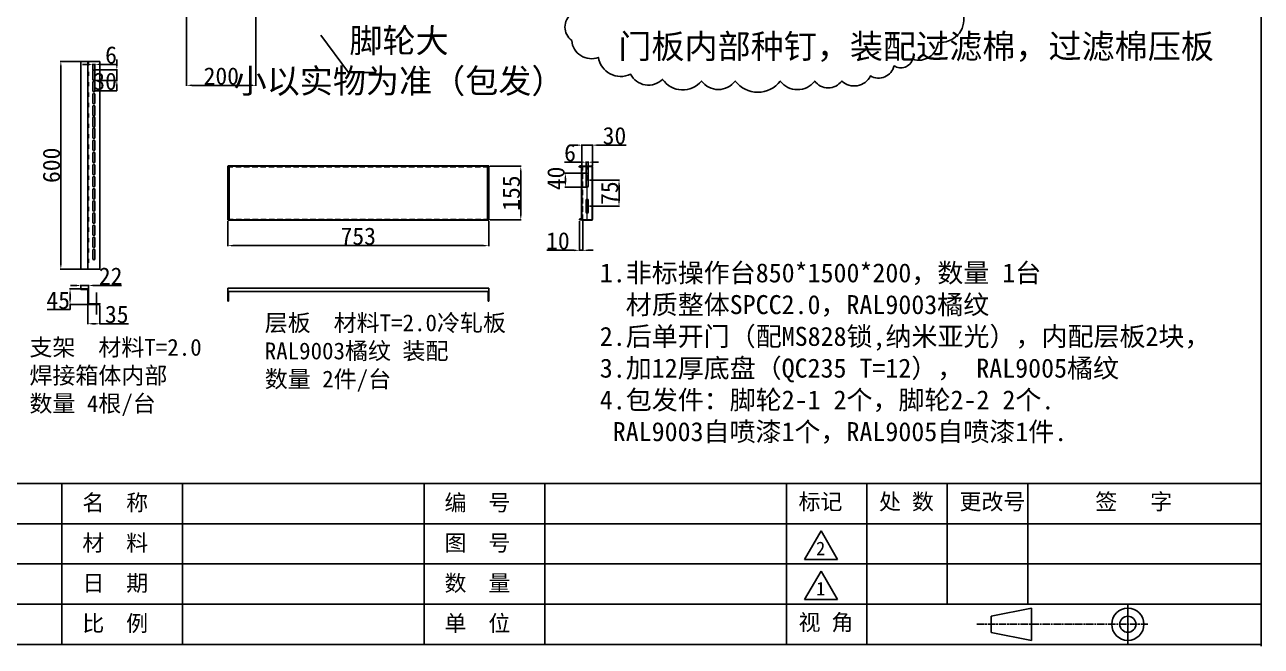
# Model space of a CAD drawing. Header units: millimetres. Extents: x 7760 to 23106, y -3343 to 6769.
# Drawn here: x 10849 to 14417, y 2055 to 3850 of the extents above; entities that cross this region are included whole.
import ezdxf

# ---------------------------------------------------------------- set-up
doc = ezdxf.new("R2010")
doc.units = ezdxf.units.MM
for name, pattern in [('ACAD_ISO03W100', [30, 12, -18]), ('ACAD_ISO04W100', [30, 24, -3, 0, -3]), ('ACAD_ISO08W100', [36, 24, -3, 6, -3]), ('AD_LTYPE6 0 mm', [16, 13, -1, 1, -1]), ('CENTER2', [28.575, 19.05, -3.175, 3.175, -3.175]), ('HIDDEN2', [4.7625, 3.175, -1.5875])]:
    doc.linetypes.add(name, pattern=pattern)
for name, color, linetype, lineweight in [('ACADxuxian1', 6, 'AD_LTYPE6 0 mm', 0), ('中心线', 1, 'CENTER2', 15), ('图框', 7, 'Continuous', 15), ('虚线层', 1, 'HIDDEN2', 13), ('轮廓层', 7, 'Continuous', 30)]:
    doc.layers.add(name, color=color, linetype=linetype, lineweight=lineweight)
for name, color, linetype in [('shixian', 7, 'Continuous'), ('tukuang', 7, 'Continuous'), ('xuxian1', 6, 'ACAD_ISO04W100'), ('zhongxingxian', 1, 'ACAD_ISO08W100')]:
    doc.layers.add(name, color=color, linetype=linetype)
doc.styles.add('SLDTEXTSTYLE0', font='')
doc.styles.get("Standard").update_dxf_attribs({"font": ''})
doc.styles.get('SLDTEXTSTYLE0').set_extended_font_data('宋体')
doc.styles.get('Standard').set_extended_font_data('SimSun')
doc.dimstyles.new('50#', dxfattribs={"dimtxt": 50, "dimasz": 15, "dimexe": 1.5, "dimexo": 3, "dimgap": 2, "dimtad": 1, "dimtoh": 1, "dimzin": 12, "dimdsep": 46, "dimtxsty": 'Standard', "dimcen": 20, "dimclrd": 3, "dimclre": 3, "dimclrt": 7, "dimadec": 0, "dimazin": 3, "dimtfac": 1, "dimtmove": 0, "dimatfit": 3, "dimfxl": 0, "dimarcsym": 0})

# ---------------------------------------------------------------- blocks, each defined once
blk = doc.blocks.new('*D35')
at = {"layer": 'Defpoints', "color": 0}
for p in [(11316.4, 3905.6), (11516.4, 3905.6), (11316.4, 3674.6)]:
    blk.add_point(p, dxfattribs=at)
at = {"layer": '轮廓层', "color": 3, "lineweight": -2}
for p, q in [((11316.4, 3902.6), (11316.4, 3673.1)), ((11516.4, 3902.6), (11516.4, 3673.1)), ((11501.4, 3674.6), (11331.4, 3674.6))]:
    blk.add_line(p, q, dxfattribs=at)
at = {"layer": '轮廓层', "color": 3}
for points in [[(11331.4, 3677.1), (11331.4, 3672.1), (11316.4, 3674.6)], [(11501.4, 3672.1), (11501.4, 3677.1), (11516.4, 3674.6)]]:
    blk.add_solid(points, dxfattribs=at)
at = {"layer": '轮廓层', "color": 7, "insert": (11416.4, 3726.6), "char_height": 50, "attachment_point": 2}
blk.add_mtext('200', dxfattribs=at)
blk = doc.blocks.new('*D99')
at = {"layer": 'Defpoints', "color": 0}
for p in [(11011.3, 3085), (11033.3, 3096.8), (11033.3, 3078.4)]:
    blk.add_point(p, dxfattribs=at)
at = {"layer": '轮廓层', "color": 3, "lineweight": -2}
for p, q in [((10996.3, 3096.8), (10981.3, 3096.8)), ((11011.3, 3088), (11011.3, 3098.3)), ((11011.3, 3096.8), (11033.3, 3096.8)), ((11033.3, 3081.4), (11033.3, 3098.3)), ((11063.3, 3096.8), (11048.3, 3096.8)), ((11128.7, 3096.8), (11063.3, 3096.8))]:
    blk.add_line(p, q, dxfattribs=at)
at = {"layer": '轮廓层', "color": 3}
for points in [[(10996.3, 3094.3), (10996.3, 3099.3), (11011.3, 3096.8)], [(11048.3, 3099.3), (11048.3, 3094.3), (11033.3, 3096.8)]]:
    blk.add_solid(points, dxfattribs=at)
at = {"layer": '轮廓层', "color": 7, "insert": (11097, 3123.8), "char_height": 50, "attachment_point": 5}
blk.add_mtext('22', dxfattribs=at)
blk = doc.blocks.new('*D100')
at = {"layer": 'Defpoints', "color": 0}
for p in [(11031.3, 3047.8), (11066.3, 3042), (11066.3, 2986.3)]:
    blk.add_point(p, dxfattribs=at)
at = {"layer": '轮廓层', "color": 3, "lineweight": -2}
for p, q in [((11031.3, 3044.8), (11031.3, 2984.8)), ((11066.3, 3039), (11066.3, 2984.8)), ((11046.3, 2986.3), (11051.3, 2986.3)), ((11066.3, 2986.3), (11148.1, 2986.3))]:
    blk.add_line(p, q, dxfattribs=at)
at = {"layer": '轮廓层', "color": 3}
for points in [[(11046.3, 2988.8), (11046.3, 2983.8), (11031.3, 2986.3)], [(11051.3, 2983.8), (11051.3, 2988.8), (11066.3, 2986.3)]]:
    blk.add_solid(points, dxfattribs=at)
at = {"layer": '轮廓层', "color": 7, "insert": (11114.7, 3013.3), "char_height": 50, "attachment_point": 5}
blk.add_mtext('35', dxfattribs=at)
blk = doc.blocks.new('*D101')
at = {"layer": 'Defpoints', "color": 0}
for p in [(11021.3, 3087), (10979.9, 3042), (11041.4, 3042)]:
    blk.add_point(p, dxfattribs=at)
at = {"layer": '轮廓层', "color": 3, "lineweight": -2}
for p, q in [((11018.3, 3087), (10978.4, 3087)), ((10979.9, 3072), (10979.9, 3057)), ((11038.4, 3042), (10978.4, 3042)), ((10979.9, 3042), (10979.9, 3027)), ((10979.9, 3027), (10913.4, 3027))]:
    blk.add_line(p, q, dxfattribs=at)
at = {"layer": '轮廓层', "color": 3}
for points in [[(10982.4, 3072), (10977.4, 3072), (10979.9, 3087)], [(10977.4, 3057), (10982.4, 3057), (10979.9, 3042)]]:
    blk.add_solid(points, dxfattribs=at)
at = {"layer": '轮廓层', "color": 7, "insert": (10945.6, 3054), "char_height": 50, "attachment_point": 5}
blk.add_mtext('45', dxfattribs=at)
blk = doc.blocks.new('*D102')
at = {"layer": 'Defpoints', "color": 0}
for p in [(11031.3, 3743.8), (10953.3, 3143.8), (11031.3, 3143.8)]:
    blk.add_point(p, dxfattribs=at)
at = {"layer": '轮廓层', "color": 3, "lineweight": -2}
for p, q in [((11028.3, 3743.8), (10951.8, 3743.8)), ((10953.3, 3728.8), (10953.3, 3158.8)), ((11028.3, 3143.8), (10951.8, 3143.8))]:
    blk.add_line(p, q, dxfattribs=at)
at = {"layer": '轮廓层', "color": 3}
for points in [[(10955.8, 3728.8), (10950.8, 3728.8), (10953.3, 3743.8)], [(10950.8, 3158.8), (10955.8, 3158.8), (10953.3, 3143.8)]]:
    blk.add_solid(points, dxfattribs=at)
at = {"layer": '轮廓层', "color": 7, "insert": (10926.3, 3443.8), "char_height": 50, "attachment_point": 5, "rotation": 90}
blk.add_mtext('600', dxfattribs=at)
blk = doc.blocks.new('*D103')
at = {"layer": 'Defpoints', "color": 0}
for p in [(11045.8, 3716), (11051.8, 3735.1), (11051.8, 3716)]:
    blk.add_point(p, dxfattribs=at)
at = {"layer": '轮廓层', "color": 3, "lineweight": -2}
for p, q in [((11030.8, 3735.1), (11015.8, 3735.1)), ((11045.8, 3719), (11045.8, 3736.6)), ((11045.8, 3735.1), (11051.8, 3735.1)), ((11051.8, 3719), (11051.8, 3736.6)), ((11066.8, 3735.1), (11114.6, 3735.1))]:
    blk.add_line(p, q, dxfattribs=at)
at = {"layer": '轮廓层', "color": 3}
for points in [[(11030.8, 3732.6), (11030.8, 3737.6), (11045.8, 3735.1)], [(11066.8, 3737.6), (11066.8, 3732.6), (11051.8, 3735.1)]]:
    blk.add_solid(points, dxfattribs=at)
at = {"layer": '轮廓层', "color": 7, "insert": (11098.2, 3762.1), "char_height": 50, "attachment_point": 5}
blk.add_mtext('6', dxfattribs=at)
blk = doc.blocks.new('*D104')
at = {"layer": 'Defpoints', "color": 0}
for p in [(11048.8, 3719), (11048.8, 3689), (11114.9, 3689)]:
    blk.add_point(p, dxfattribs=at)
at = {"layer": '轮廓层', "color": 3, "lineweight": -2}
for p, q in [((11114.9, 3734), (11114.9, 3749)), ((11051.8, 3719), (11116.4, 3719)), ((11114.9, 3719), (11114.9, 3689)), ((11051.8, 3689), (11116.4, 3689)), ((11114.9, 3659), (11049.2, 3659)), ((11114.9, 3674), (11114.9, 3659))]:
    blk.add_line(p, q, dxfattribs=at)
at = {"layer": '轮廓层', "color": 3}
for points in [[(11112.4, 3734), (11117.4, 3734), (11114.9, 3719)], [(11117.4, 3674), (11112.4, 3674), (11114.9, 3689)]]:
    blk.add_solid(points, dxfattribs=at)
at = {"layer": '轮廓层', "color": 7, "insert": (11081, 3686), "char_height": 50, "attachment_point": 5}
blk.add_mtext('30', dxfattribs=at)
blk = doc.blocks.new('*D105')
at = {"layer": 'Defpoints', "color": 0}
for p in [(12188.1, 3440.9), (12280.5, 3440.9), (12188.1, 3285.9)]:
    blk.add_point(p, dxfattribs=at)
at = {"layer": '轮廓层', "color": 3, "lineweight": -2}
for p, q in [((12191.1, 3440.9), (12282, 3440.9)), ((12280.5, 3300.9), (12280.5, 3425.9)), ((12191.1, 3285.9), (12282, 3285.9))]:
    blk.add_line(p, q, dxfattribs=at)
at = {"layer": '轮廓层', "color": 3}
for points in [[(12283, 3425.9), (12278, 3425.9), (12280.5, 3440.9)], [(12278, 3300.9), (12283, 3300.9), (12280.5, 3285.9)]]:
    blk.add_solid(points, dxfattribs=at)
at = {"layer": '轮廓层', "color": 7, "insert": (12253.5, 3363.4), "char_height": 50, "attachment_point": 5, "rotation": 90}
blk.add_mtext('155', dxfattribs=at)
blk = doc.blocks.new('*D106')
at = {"layer": 'Defpoints', "color": 0}
for p in [(11435.1, 3285.9), (12188.1, 3285.9), (11435.1, 3211.8)]:
    blk.add_point(p, dxfattribs=at)
at = {"layer": '轮廓层', "color": 3, "lineweight": -2}
for p, q in [((11435.1, 3282.9), (11435.1, 3210.3)), ((12188.1, 3282.9), (12188.1, 3210.3)), ((12173.1, 3211.8), (11450.1, 3211.8))]:
    blk.add_line(p, q, dxfattribs=at)
at = {"layer": '轮廓层', "color": 3}
for points in [[(11450.1, 3214.3), (11450.1, 3209.3), (11435.1, 3211.8)], [(12173.1, 3209.3), (12173.1, 3214.3), (12188.1, 3211.8)]]:
    blk.add_solid(points, dxfattribs=at)
at = {"layer": '轮廓层', "color": 7, "insert": (11811.6, 3238.8), "char_height": 50, "attachment_point": 5}
blk.add_mtext('753', dxfattribs=at)
blk = doc.blocks.new('*D107')
at = {"layer": 'Defpoints', "color": 0}
for p in [(12487.1, 3501.9), (12457.1, 3440.9), (12487.1, 3437.9)]:
    blk.add_point(p, dxfattribs=at)
at = {"layer": '轮廓层', "color": 3, "lineweight": -2}
for p, q in [((12442.1, 3501.9), (12427.1, 3501.9)), ((12457.1, 3443.9), (12457.1, 3503.4)), ((12457.1, 3501.9), (12487.1, 3501.9)), ((12487.1, 3440.9), (12487.1, 3503.4)), ((12502.1, 3501.9), (12584.7, 3501.9))]:
    blk.add_line(p, q, dxfattribs=at)
at = {"layer": '轮廓层', "color": 3}
for points in [[(12442.1, 3499.4), (12442.1, 3504.4), (12457.1, 3501.9)], [(12502.1, 3504.4), (12502.1, 3499.4), (12487.1, 3501.9)]]:
    blk.add_solid(points, dxfattribs=at)
at = {"layer": '轮廓层', "color": 7, "insert": (12550.9, 3528.9), "char_height": 50, "attachment_point": 5}
blk.add_mtext('30', dxfattribs=at)
blk = doc.blocks.new('*D108')
at = {"layer": 'Defpoints', "color": 0}
for p in [(12449.6, 3285.9), (12459.6, 3285.9), (12449.6, 3198.3)]:
    blk.add_point(p, dxfattribs=at)
at = {"layer": '轮廓层', "color": 3, "lineweight": -2}
for p, q in [((12449.6, 3282.9), (12449.6, 3196.8)), ((12459.6, 3282.9), (12459.6, 3196.8)), ((12434.6, 3198.3), (12355.8, 3198.3)), ((12459.6, 3198.3), (12449.6, 3198.3)), ((12474.6, 3198.3), (12489.6, 3198.3))]:
    blk.add_line(p, q, dxfattribs=at)
at = {"layer": '轮廓层', "color": 3}
for points in [[(12434.6, 3195.8), (12434.6, 3200.8), (12449.6, 3198.3)], [(12474.6, 3200.8), (12474.6, 3195.8), (12459.6, 3198.3)]]:
    blk.add_solid(points, dxfattribs=at)
at = {"layer": '轮廓层', "color": 7, "insert": (12387.7, 3225.3), "char_height": 50, "attachment_point": 5}
blk.add_mtext('10', dxfattribs=at)
blk = doc.blocks.new('*D109')
at = {"layer": 'Defpoints', "color": 0}
for p in [(12475.6, 3400.9), (12475.6, 3325.9), (12564, 3325.9)]:
    blk.add_point(p, dxfattribs=at)
at = {"layer": '轮廓层', "color": 3, "lineweight": -2}
for p, q in [((12478.6, 3400.9), (12565.5, 3400.9)), ((12564, 3385.9), (12564, 3340.9)), ((12478.6, 3325.9), (12565.5, 3325.9))]:
    blk.add_line(p, q, dxfattribs=at)
at = {"layer": '轮廓层', "color": 3}
for points in [[(12566.5, 3385.9), (12561.5, 3385.9), (12564, 3400.9)], [(12561.5, 3340.9), (12566.5, 3340.9), (12564, 3325.9)]]:
    blk.add_solid(points, dxfattribs=at)
at = {"layer": '轮廓层', "color": 7, "insert": (12537, 3363.4), "char_height": 50, "attachment_point": 5, "rotation": 90}
blk.add_mtext('75', dxfattribs=at)
blk = doc.blocks.new('*D110')
at = {"layer": 'Defpoints', "color": 0}
for p in [(12472.1, 3420.9), (12409.3, 3380.9), (12472.1, 3380.9)]:
    blk.add_point(p, dxfattribs=at)
at = {"layer": '轮廓层', "color": 3, "lineweight": -2}
for p, q in [((12469.1, 3420.9), (12407.8, 3420.9)), ((12409.3, 3405.9), (12409.3, 3395.9)), ((12469.1, 3380.9), (12407.8, 3380.9))]:
    blk.add_line(p, q, dxfattribs=at)
at = {"layer": '轮廓层', "color": 3}
for points in [[(12411.8, 3405.9), (12406.8, 3405.9), (12409.3, 3420.9)], [(12406.8, 3395.9), (12411.8, 3395.9), (12409.3, 3380.9)]]:
    blk.add_solid(points, dxfattribs=at)
at = {"layer": '轮廓层', "color": 7, "insert": (12382.3, 3405.9), "char_height": 50, "attachment_point": 5, "rotation": 90}
blk.add_mtext('40', dxfattribs=at)
blk = doc.blocks.new('*D111')
at = {"layer": 'Defpoints', "color": 0}
for p in [(12469.1, 3452.8), (12469.1, 3411), (12475.1, 3411)]:
    blk.add_point(p, dxfattribs=at)
at = {"layer": '轮廓层', "color": 3, "lineweight": -2}
for p, q in [((12454.1, 3452.8), (12406.3, 3452.8)), ((12469.1, 3414), (12469.1, 3454.3)), ((12475.1, 3452.8), (12469.1, 3452.8)), ((12475.1, 3414), (12475.1, 3454.3)), ((12490.1, 3452.8), (12505.1, 3452.8))]:
    blk.add_line(p, q, dxfattribs=at)
at = {"layer": '轮廓层', "color": 3}
for points in [[(12454.1, 3450.3), (12454.1, 3455.3), (12469.1, 3452.8)], [(12490.1, 3455.3), (12490.1, 3450.3), (12475.1, 3452.8)]]:
    blk.add_solid(points, dxfattribs=at)
at = {"layer": '轮廓层', "color": 7, "insert": (12422.7, 3479.8), "char_height": 50, "attachment_point": 5}
blk.add_mtext('6', dxfattribs=at)
blk = doc.blocks.new('JDJH')
for p, q in [((12954.3, 1732.7), (12954.3, 1997.3)), ((13152.7, 1732.7), (13152.7, 1997.3)), ((13549.7, 1732.7), (13549.7, 1997.3)), ((13748.1, 1732.7), (13748.1, 1997.3)), ((14145.1, 1732.7), (14145.1, 1997.3)), ((14277.4, 1732.7), (14277.4, 1997.3)), ((14409.7, 1798.8), (14409.7, 1997.3)), ((14542, 1798.8), (14542, 1997.3)), ((14925.7, 1931.2), (12358.9, 1931.2)), ((14202.2, 1919.2), (14175.2, 1872.5)), ((14229.1, 1872.5), (14202.2, 1919.2)), ((14175.2, 1872.5), (14229.1, 1872.5)), ((14925.7, 1865), (12358.9, 1865)), ((14202.2, 1853.1), (14175.2, 1806.3)), ((14229.1, 1806.3), (14202.2, 1853.1)), ((14925.7, 1798.8), (12358.9, 1798.8)), ((14175.2, 1806.3), (14229.1, 1806.3)), ((14481.6, 1779), (14547.8, 1792.2)), ((14547.8, 1792.2), (14547.8, 1739.3)), ((14706.4, 1732.7), (14706.4, 1798.8)), ((14481.6, 1779), (14481.6, 1752.5)), ((14481.6, 1752.5), (14547.8, 1739.3))]:
    blk.add_line(p, q)
for radius in [26.5, 13.2]:
    blk.add_circle((14706.4, 1765.8), radius)
at = {"layer": 'tukuang', "linetype": 'ByBlock'}
blk.add_line((14925.7, 1997.3), (11168, 1997.3), dxfattribs=at)
at = {"layer": 'xuxian1', "linetype": 'ByBlock'}
for p, q in [((14925.7, 4312.8), (14925.7, 1732.7)), ((14925.7, 1732.7), (11168, 1732.7))]:
    blk.add_line(p, q, dxfattribs=at)
at = {"layer": 'zhongxingxian', "ltscale": 0.5}
blk.add_line((14458.1, 1765.8), (14739.5, 1765.8), dxfattribs=at)
for s, p in [('2', (14194, 1879.4)), ('1', (14194, 1813.2))]:
    blk.add_text(s, height=22.3).set_placement(p)
at = {"layer": 'shixian', "char_height": 26.46, "width": 238.071, "attachment_point": 1}
for s, insert in [('名  称', (12987.9, 1979.1)), ('编  号', (13583.3, 1979.1)), ('标记', (14165.1, 1980.7)), ('处 数', (14297.4, 1980.7)), ('更改号', (14429.7, 1980.7)), ('签   字', (14652.9, 1980.7)), ('材  料', (12987.9, 1912.9)), ('图  号', (13583.3, 1912.9)), ('日  期', (12987.9, 1846.8)), ('数  量', (13583.3, 1846.8)), ('比  例', (12987.9, 1780.6)), ('单  位', (13583.3, 1780.6)), ('视 角', (14165.1, 1782.2))]:
    blk.add_mtext(s, dxfattribs=dict(at, insert=insert))

msp = doc.modelspace()

# ---------------------------------------------------------------- linework, layer by layer
for p, q in [((11703.9258, 3819.2298), (11783.6207, 3712.0441)), ((11011.3008, 3143.8068), (11011.3008, 3743.8068)), ((11066.3008, 3743.8068), (11011.3008, 3743.8068)), ((11031.3008, 3743.8068), (11031.3008, 3143.8068)), ((11045.8008, 3716.0043), (11045.8008, 3692.0043)), ((11051.8008, 3692.0043), (11051.8008, 3716.0043)), ((11066.3008, 3143.8068), (11066.3008, 3743.8068)), ((11783.6207, 3712.0441), (11863.2584, 3712.0441)), ((11045.8008, 3683.3038), (11045.8008, 3659.3038)), ((11051.8008, 3659.3038), (11051.8008, 3683.3038)), ((11045.8008, 3648.3038), (11045.8008, 3624.3038)), ((11051.8008, 3624.3038), (11051.8008, 3648.3038)), ((11045.8008, 3613.3038), (11045.8008, 3589.3038)), ((11051.8008, 3589.3038), (11051.8008, 3613.3038)), ((11045.8008, 3581.0043), (11045.8008, 3557.0043)), ((11051.8008, 3557.0043), (11051.8008, 3581.0043)), ((11045.8008, 3548.3038), (11045.8008, 3524.3038)), ((11051.8008, 3524.3038), (11051.8008, 3548.3038)), ((11045.8008, 3513.3038), (11045.8008, 3489.3038)), ((11051.8008, 3489.3038), (11051.8008, 3513.3038)), ((11045.8008, 3478.3038), (11045.8008, 3454.3038)), ((11051.8008, 3454.3038), (11051.8008, 3478.3038)), ((11045.8008, 3443.3038), (11045.8008, 3419.3038)), ((11051.8008, 3419.3038), (11051.8008, 3443.3038)), ((11045.8008, 3408.3038), (11045.8008, 3384.3038)), ((11051.8008, 3384.3038), (11051.8008, 3408.3038)), ((11045.8008, 3349.3038), (11045.8008, 3373.3038)), ((11051.8008, 3373.3038), (11051.8008, 3349.3038)), ((11045.8008, 3314.3038), (11045.8008, 3338.3038)), ((11051.8008, 3338.3038), (11051.8008, 3314.3038)), ((11045.8008, 3279.3038), (11045.8008, 3303.3038)), ((11051.8008, 3303.3038), (11051.8008, 3279.3038)), ((12449.5625, 3288.4131), (12449.5625, 3285.9131)), ((11045.8008, 3244.3038), (11045.8008, 3268.3038)), ((11051.8008, 3268.3038), (11051.8008, 3244.3038)), ((11045.8008, 3209.3038), (11045.8008, 3233.3038)), ((11051.8008, 3233.3038), (11051.8008, 3209.3038)), ((11045.8008, 3174.3038), (11045.8008, 3198.3038)), ((11051.8008, 3198.3038), (11051.8008, 3174.3038)), ((11011.3008, 3143.8068), (11066.3008, 3143.8068)), ((11055.7909, 3076.5327), (11055.7909, 3013.1628)), ((11435.1392, 3089.2894), (12188.1392, 3089.2894)), ((11435.1392, 3051.7894), (11435.1392, 3089.2894)), ((11435.1392, 3079.2894), (12188.1392, 3079.2894)), ((11437.1392, 3051.7894), (11437.1392, 3079.2894)), ((12186.1392, 3051.7894), (12186.1392, 3079.2894)), ((12188.1392, 3051.7894), (12188.1392, 3089.2894)), ((11437.1392, 3051.7894), (11435.1392, 3051.7894)), ((12186.1392, 3051.7894), (12188.1392, 3051.7894))]:
    msp.add_line(p, q)
at = {"color": 1, "linetype": 'ACAD_ISO03W100', "lineweight": 13}
msp.add_line((11033.3008, 3743.8068), (11033.3008, 3143.8068), dxfattribs=at)
msp.add_lwpolyline([(12427.4618, 3881.5677, 0.5), (12427.4618, 3804.0434, 0.5), (12504.5682, 3755.2888, 0.5), (12597.202, 3706.5341, 0.5), (12689.8358, 3691.9077, 0.5), (12801.9714, 3687.0323, 0.5), (12899.4807, 3687.0323, 0.5), (13029.4102, 3687.0323, 0.5), (13128.6275, 3687.0323, 0.5), (13206.6349, 3687.0323, 0.5), (13289.5178, 3701.6587, 0.5), (13357.7742, 3730.9114, 0.5), (13411.4043, 3750.4133, 0.5), (13484.5363, 3799.1679, 0.5), (13558.6293, 3877.2572, 0.5)], format="xyb")
for points in [[(12469.0625, 3417.9135), (12469.0625, 3383.9135, 0.414213562), (12472.0625, 3380.9135), (12472.0625, 3380.9135, 0.414213562), (12475.0625, 3383.9135), (12475.0625, 3417.9135, 0.414213562), (12472.0625, 3420.9135), (12472.0625, 3420.9135, 0.414213562)], [(12469.0625, 3342.9135), (12469.0625, 3308.9135, 0.414213562), (12472.0625, 3305.9135), (12472.0625, 3305.9135, 0.414213562), (12475.0625, 3308.9135), (12475.0625, 3342.9135, 0.414213562), (12472.0625, 3345.9135), (12472.0625, 3345.9135, 0.414213562)]]:
    msp.add_lwpolyline(points, format="xyb", close=True)
msp.add_lwpolyline([(11066.3008, 3041.987), (11031.3008, 3041.987), (11031.3008, 3084.987), (11011.3008, 3084.987), (11011.3008, 3086.987), (11033.3008, 3086.987), (11033.3008, 3043.987), (11066.3008, 3043.987)], close=True)
for centre, start, end in [((11048.8008, 3716.0043), 0, 180), ((11048.8008, 3692.0043), 180, 0), ((11048.8008, 3683.3038), 0, 180), ((11048.8008, 3659.3038), 180, 0), ((11048.8008, 3648.3038), 0, 180), ((11048.8008, 3624.3038), 180, 0), ((11048.8008, 3613.3038), 0, 180), ((11048.8008, 3589.3038), 180, 0), ((11048.8008, 3581.0043), 0, 180), ((11048.8008, 3557.0043), 180, 0), ((11048.8008, 3548.3038), 0, 180), ((11048.8008, 3524.3038), 180, 0), ((11048.8008, 3513.3038), 0, 180), ((11048.8008, 3489.3038), 180, 0), ((11048.8008, 3478.3038), 0, 180), ((11048.8008, 3454.3038), 180, 0), ((11048.8008, 3443.3038), 0, 180), ((11048.8008, 3419.3038), 180, 0), ((11048.8008, 3408.3038), 0, 180), ((11048.8008, 3384.3038), 180, 0), ((11048.8008, 3373.3038), 0, 180), ((11048.8008, 3349.3038), 180, 0), ((11048.8008, 3338.3038), 0, 180), ((11048.8008, 3314.3038), 180, 0), ((11048.8008, 3303.3038), 0, 180), ((11048.8008, 3279.3038), 180, 0), ((11048.8008, 3268.3038), 0, 180), ((11048.8008, 3244.3038), 180, 0), ((11048.8008, 3233.3038), 0, 180), ((11048.8008, 3209.3038), 180, 0), ((11048.8008, 3198.3038), 0, 180), ((11048.8008, 3174.3038), 180, 0)]:
    msp.add_arc(centre, 3, start, end)
at = {"layer": 'ACADxuxian1', "linetype": 'ByBlock', "lineweight": -2, "ltscale": 0.2}
msp.add_line((14417.3769, 6590.186), (14417.3769, 2055.1515), dxfattribs=at)
at = {"layer": '中心线', "lineweight": 13, "ltscale": 5}
msp.add_line((12472.0625, 3288.9131), (12472.0625, 3437.9131), dxfattribs=at)
at = {"layer": '虚线层', "ltscale": 5}
for p, q in [((12188.1392, 3438.4131), (11435.1392, 3438.4131)), ((12459.5625, 3285.9131), (12459.5625, 3440.9131)), ((11435.1392, 3288.4131), (12188.1392, 3288.4131))]:
    msp.add_line(p, q, dxfattribs=at)
at = {"layer": '轮廓层'}
for p, q in [((12188.1392, 3440.9131), (11435.1392, 3440.9131)), ((11435.1392, 3440.9131), (11435.1392, 3285.9131)), ((11437.6392, 3440.9131), (11437.6392, 3285.9131)), ((12185.6392, 3285.9131), (12185.6392, 3440.9131)), ((12188.1392, 3285.9131), (12188.1392, 3440.9131)), ((12457.0625, 3440.9131), (12449.5625, 3440.9131)), ((12449.5625, 3438.4131), (12449.5625, 3440.9131)), ((12457.0625, 3438.4131), (12449.5625, 3438.4131)), ((12457.0625, 3285.9131), (12457.0625, 3440.9131)), ((12457.0625, 3440.9131), (12484.0625, 3440.9131)), ((12487.0625, 3288.9131), (12487.0625, 3437.9131)), ((11435.1392, 3285.9131), (12188.1392, 3285.9131)), ((12457.0625, 3288.4131), (12449.5625, 3288.4131)), ((12457.0625, 3285.9131), (12449.5625, 3285.9131)), ((12457.0625, 3285.9131), (12484.0625, 3285.9131))]:
    msp.add_line(p, q, dxfattribs=at)
for centre, start, end in [((12484.0625, 3437.9131), 0, 90), ((12484.0625, 3288.9131), 270, 0)]:
    msp.add_arc(centre, 3, start, end, dxfattribs=at)

# ---------------------------------------------------------------- block references
at = {"xscale": 1.7556, "yscale": 1.7556, "zscale": 1.7556}
msp.add_blockref('JDJH', (-11786.2455, -981.3455), dxfattribs=at)

# ---------------------------------------------------------------- texts
at = {"lineweight": 13, "width": 6014.673565, "attachment_point": 1}
for s, insert, char_height in [('{\\f宋体|b0|i0|c1|p2;1.非标操作台850*1500*200，数量\\f宋体|b0|i0|c134|p2; 1台\\P\\f宋体|b0|i0|c1|p2;  材质整体SPCC2.0，RAL9003橘纹\\P2.后单开门（配MS828锁,纳米亚光），内配层板2块，\\P3.加12厚底盘（QC235 T=12）， RAL9005橘纹\\P4.包发件：脚轮2-1 2个，脚轮2-2 2个.\\P\\f宋体|b0|i0|c134|p2; RAL9003自喷漆1个，RAL9005自喷漆1件.}', (12508.6159, 3160.784), 55), ('\\f宋体|b0|i0|c134|p2;层板  材料T=2.0冷轧板\\P\\f宋体|b0|i0|c134|p2;RAL9003橘纹\\f宋体|b0|i0|c134|p2; 装配\\P数量 2件/台', (11541.6625, 3013.3315), 48.6486), ('{\\f宋体|b0|i0|c134|p2;支架}  {\\f宋体|b0|i0|c134|p2;材料}T=2.0\\P{\\f宋体|b0|i0|c134|p2;焊接箱体内部}\\P{\\f宋体|b0|i0|c134|p2;数量} 4{\\f宋体|b0|i0|c134|p2;根}/{\\f宋体|b0|i0|c134|p2;台}', (10862.6438, 2942.6864), 48.6486)]:
    msp.add_mtext(s, dxfattribs=dict(at, insert=insert, char_height=char_height))
at = {"layer": '图框', "char_height": 70, "attachment_point": 2, "style": 'SLDTEXTSTYLE0'}
for s, insert in [('脚轮大\\P小以实物为准（包发）', (11929.2896, 3838.9811)), ('{\\C1;门板内部种钉，装配过滤棉，过滤棉压板}', (13421.3223, 3822.1907))]:
    msp.add_mtext(s, dxfattribs=dict(at, insert=insert))

# ---------------------------------------------------------------- dimensions: what is measured, and where the dimension line sits
at = {"layer": '轮廓层'}
dim = msp.add_linear_dim(base=(11316.4258, 3674.5765), p1=(11516.4258, 3905.5677), p2=(11316.4258, 3905.5677), dimstyle='50#', dxfattribs=at)
dim.commit()
dim.dimension.update_dxf_attribs({"geometry": '*D35', "text_midpoint": (11416.4258, 3674.5765), "dimtype": 160})
for base, p1, p2, picture, middle in [((11051.8008, 3735.1336), (11045.8008, 3716.0043), (11051.8008, 3716.0043), '*D103', (11098.1863, 3762.1336)), ((12487.0625, 3501.9232), (12457.0625, 3440.9131), (12487.0625, 3437.9131), '*D107', (12550.9061, 3528.9232)), ((12469.0625, 3452.7663), (12475.0625, 3410.9988), (12469.0625, 3410.9988), '*D111', (12422.677, 3479.7663)), ((11435.1392, 3211.8192), (12188.1392, 3285.9131), (11435.1392, 3285.9131), '*D106', (11811.6392, 3238.8192)), ((12449.5625, 3198.279), (12459.5625, 3285.9131), (12449.5625, 3285.9131), '*D108', (12387.6742, 3225.279)), ((11066.3008, 2986.2577), (11031.3008, 3047.7625), (11066.3008, 3041.987), '*D100', (11114.7254, 3013.2577))]:
    dim = msp.add_linear_dim(base=base, p1=p1, p2=p2, dimstyle='50#', override={"dimtxsty": 'Standard'}, dxfattribs=at)
    dim.commit()
    dim.dimension.update_dxf_attribs({"geometry": picture, "text_midpoint": middle})
for base, p1, p2, picture, middle in [((11114.8602, 3689.0043), (11048.8008, 3719.0043), (11048.8008, 3689.0043), '*D104', (11081.0166, 3686.0043)), ((10953.2806, 3143.8068), (11031.3008, 3743.8068), (11031.3008, 3143.8068), '*D102', (10926.2806, 3443.8068)), ((12280.5193, 3440.9131), (12188.1392, 3285.9131), (12188.1392, 3440.9131), '*D105', (12253.5193, 3363.4131)), ((12563.958, 3325.9135), (12475.5625, 3400.9135), (12475.5625, 3325.9135), '*D109', (12536.958, 3363.4135)), ((10979.8832, 3041.987), (11021.3008, 3086.987), (11041.4169, 3041.987), '*D101', (10945.6206, 3053.987))]:
    dim = msp.add_linear_dim(base=base, p1=p1, p2=p2, angle=90, dimstyle='50#', override={"dimtxsty": 'Standard'}, dxfattribs=at)
    dim.commit()
    dim.dimension.update_dxf_attribs({"geometry": picture, "text_midpoint": middle})
dim = msp.add_linear_dim(base=(12409.3001, 3380.9135), p1=(12472.0625, 3420.9135), p2=(12472.0635, 3380.9135), angle=90, dimstyle='50#', override={"dimtxsty": 'Standard'}, dxfattribs=at)
dim.commit()
dim.dimension.update_dxf_attribs({"geometry": '*D110', "text_midpoint": (12409.3001, 3405.9135), "dimtype": 160})
dim = msp.add_linear_dim(base=(11033.3008, 3096.8209), p1=(11011.3008, 3084.987), p2=(11033.3008, 3078.393), dimstyle='50#', override={"dimtxsty": 'Standard'}, dxfattribs=at)
dim.commit()
dim.dimension.update_dxf_attribs({"geometry": '*D99', "text_midpoint": (11097.0047, 3096.8209), "dimtype": 160})

doc.saveas('drawing.dxf')
